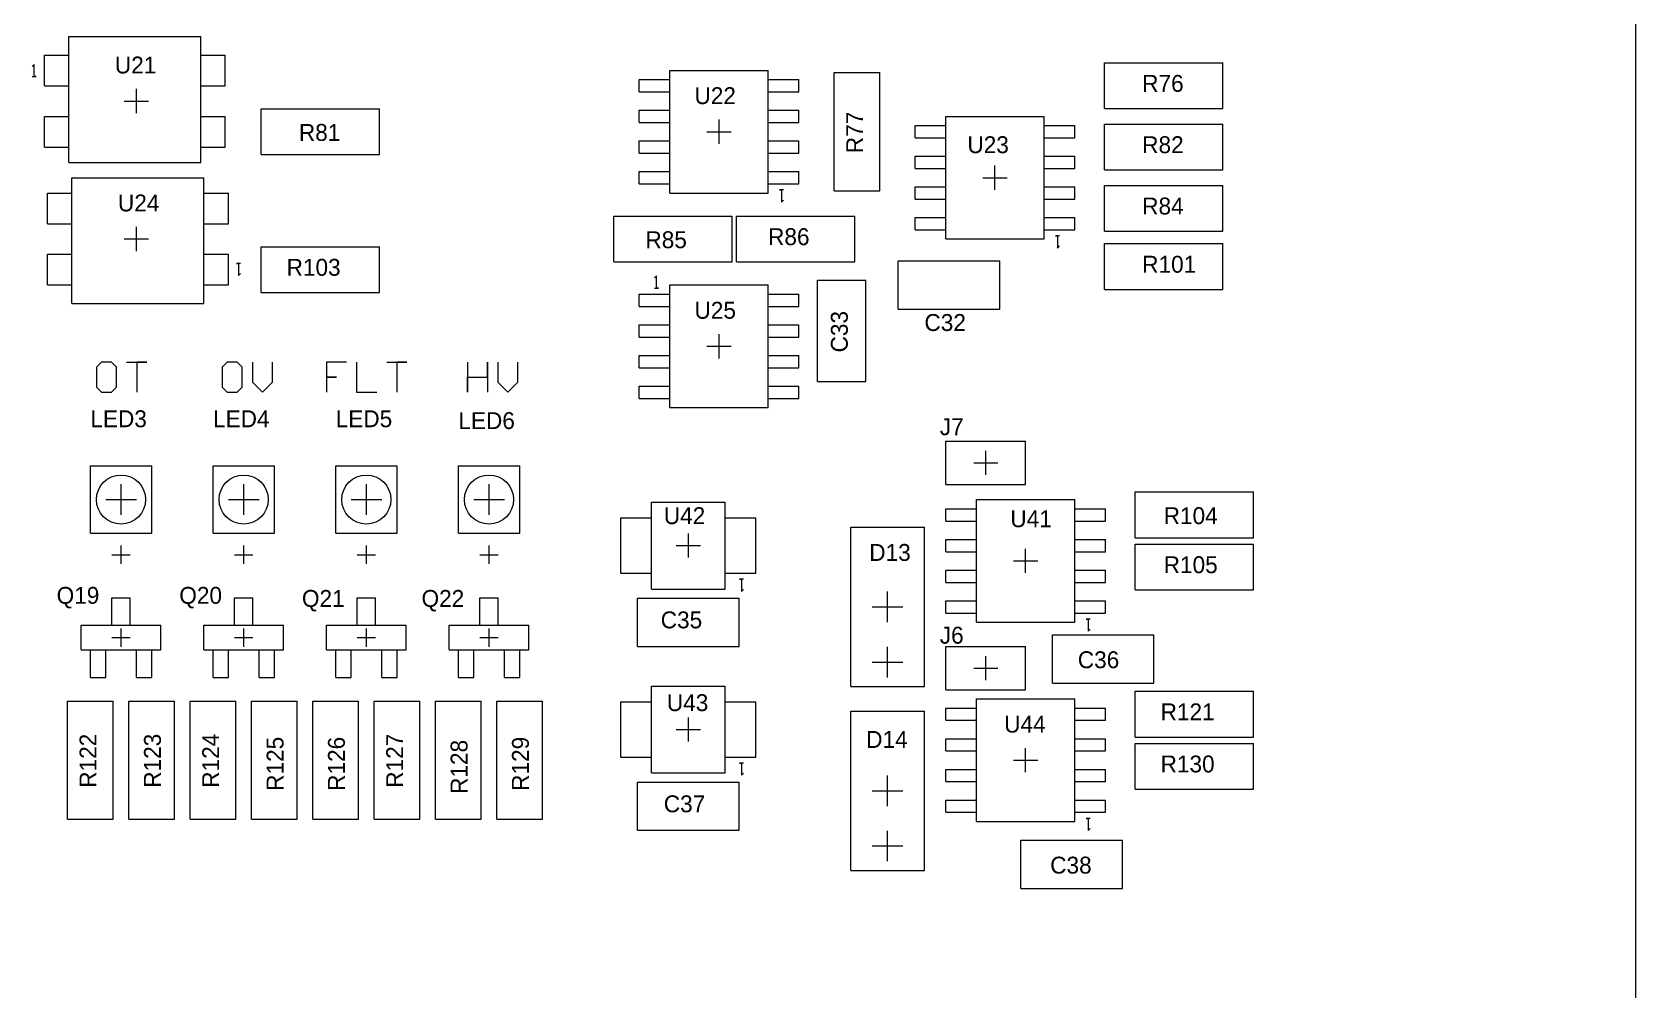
# Model space of a CAD drawing. Header units: millimetres. Extents: x 52 to 245, y 27 to 183.
# Drawn here: x 178.6 to 245, y 66.7 to 106.4 of the extents above; entities that cross this region are included whole.
import ezdxf

# ---------------------------------------------------------------- set-up
doc = ezdxf.new("R2010")
doc.units = ezdxf.units.MM
doc.layers.add('Mechanical15', color=56, linetype='Continuous')

msp = doc.modelspace()

# ---------------------------------------------------------------- linework, layer by layer
at = {"layer": 'Mechanical15', "color": 0, "lineweight": 5}
for p, q in [((244.983, 27), (244.983, 183.5)), ((180.086, 106.172), (185.547, 106.172)), ((180.086, 100.965), (180.086, 106.172)), ((185.547, 100.965), (185.547, 106.172)), ((178.645, 105.021), (178.562, 104.938)), ((178.645, 104.521), (178.645, 105.021)), ((179.07, 105.41), (180.086, 105.41)), ((179.07, 104.14), (179.07, 105.41)), ((185.547, 105.41), (186.563, 105.41)), ((186.563, 104.14), (186.563, 105.41)), ((222.975, 105.09), (227.875, 105.09)), ((222.975, 103.19), (222.975, 105.09)), ((227.875, 103.19), (227.875, 105.09)), ((178.562, 104.521), (178.729, 104.521)), ((178.729, 104.521), (178.645, 104.521)), ((203.708, 103.886), (203.708, 104.394)), ((203.708, 104.394), (204.978, 104.394)), ((204.978, 104.775), (209.042, 104.775)), ((204.978, 99.695), (204.978, 104.775)), ((209.042, 99.695), (209.042, 104.775)), ((209.042, 104.394), (210.312, 104.394)), ((210.312, 103.886), (210.312, 104.394)), ((211.775, 99.785), (211.775, 104.685)), ((211.775, 104.685), (213.675, 104.685)), ((213.675, 99.785), (213.675, 104.685)), ((179.07, 104.14), (180.086, 104.14)), ((182.88, 103.005), (182.88, 104.005)), ((185.547, 104.14), (186.563, 104.14)), ((203.708, 103.886), (204.978, 103.886)), ((209.042, 103.886), (210.312, 103.886)), ((182.38, 103.505), (183.38, 103.505)), ((188.05, 103.185), (192.95, 103.185)), ((188.05, 101.285), (188.05, 103.185)), ((192.95, 101.285), (192.95, 103.185)), ((203.708, 102.616), (203.708, 103.124)), ((203.708, 103.124), (204.978, 103.124)), ((209.042, 103.124), (210.312, 103.124)), ((210.312, 102.616), (210.312, 103.124)), ((222.975, 103.19), (227.875, 103.19)), ((179.07, 101.6), (179.07, 102.87)), ((179.07, 102.87), (180.086, 102.87)), ((185.547, 102.87), (186.563, 102.87)), ((186.563, 101.6), (186.563, 102.87)), ((203.708, 102.616), (204.978, 102.616)), ((207.01, 101.735), (207.01, 102.735)), ((209.042, 102.616), (210.312, 102.616)), ((215.138, 101.981), (215.138, 102.489)), ((215.138, 102.489), (216.408, 102.489)), ((216.408, 102.87), (220.472, 102.87)), ((216.408, 97.79), (216.408, 102.87)), ((220.472, 97.79), (220.472, 102.87)), ((220.472, 102.489), (221.742, 102.489)), ((221.742, 101.981), (221.742, 102.489)), ((222.975, 102.55), (227.875, 102.55)), ((222.975, 100.65), (222.975, 102.55)), ((227.875, 100.65), (227.875, 102.55)), ((203.708, 101.346), (203.708, 101.854)), ((203.708, 101.854), (204.978, 101.854)), ((206.51, 102.235), (207.51, 102.235)), ((209.042, 101.854), (210.312, 101.854)), ((210.312, 101.346), (210.312, 101.854)), ((215.138, 101.981), (216.408, 101.981)), ((220.472, 101.981), (221.742, 101.981)), ((179.07, 101.6), (180.086, 101.6)), ((180.086, 100.965), (185.547, 100.965)), ((185.547, 101.6), (186.563, 101.6)), ((188.05, 101.285), (192.95, 101.285)), ((203.708, 101.346), (204.978, 101.346)), ((209.042, 101.346), (210.312, 101.346)), ((215.138, 100.711), (215.138, 101.219)), ((215.138, 101.219), (216.408, 101.219)), ((220.472, 101.219), (221.742, 101.219)), ((221.742, 100.711), (221.742, 101.219)), ((180.213, 100.33), (185.674, 100.33)), ((180.213, 95.123), (180.213, 100.33)), ((185.674, 95.123), (185.674, 100.33)), ((203.708, 100.076), (203.708, 100.584)), ((203.708, 100.584), (204.978, 100.584)), ((209.042, 100.584), (210.312, 100.584)), ((210.312, 100.076), (210.312, 100.584)), ((215.138, 100.711), (216.408, 100.711)), ((217.94, 100.33), (218.94, 100.33)), ((218.44, 99.83), (218.44, 100.83)), ((220.472, 100.711), (221.742, 100.711)), ((222.975, 100.65), (227.875, 100.65)), ((179.197, 99.695), (180.213, 99.695)), ((179.197, 98.425), (179.197, 99.695)), ((185.674, 99.695), (186.69, 99.695)), ((186.69, 98.425), (186.69, 99.695)), ((203.708, 100.076), (204.978, 100.076)), ((204.978, 99.695), (209.042, 99.695)), ((209.042, 100.076), (210.312, 100.076)), ((209.677, 99.822), (209.51, 99.822)), ((209.51, 99.822), (209.594, 99.822)), ((209.594, 99.822), (209.594, 99.322)), ((211.775, 99.785), (213.675, 99.785)), ((215.138, 99.441), (215.138, 99.949)), ((215.138, 99.949), (216.408, 99.949)), ((220.472, 99.949), (221.742, 99.949)), ((221.742, 99.441), (221.742, 99.949)), ((222.975, 98.11), (222.975, 100.01)), ((222.975, 100.01), (227.875, 100.01)), ((227.875, 98.11), (227.875, 100.01)), ((209.594, 99.322), (209.677, 99.405)), ((215.138, 99.441), (216.408, 99.441)), ((220.472, 99.441), (221.742, 99.441)), ((179.197, 98.425), (180.213, 98.425)), ((185.674, 98.425), (186.69, 98.425)), ((202.655, 98.74), (207.555, 98.74)), ((202.655, 96.84), (202.655, 98.74)), ((207.555, 96.84), (207.555, 98.74)), ((207.735, 96.84), (207.735, 98.74)), ((207.735, 98.74), (212.635, 98.74)), ((212.635, 96.84), (212.635, 98.74)), ((215.138, 98.171), (215.138, 98.679)), ((215.138, 98.679), (216.408, 98.679)), ((220.472, 98.679), (221.742, 98.679)), ((221.742, 98.171), (221.742, 98.679)), ((182.38, 97.79), (183.38, 97.79)), ((182.88, 97.29), (182.88, 98.29)), ((215.138, 98.171), (216.408, 98.171)), ((216.408, 97.79), (220.472, 97.79)), ((220.472, 98.171), (221.742, 98.171)), ((221.107, 97.917), (220.94, 97.917)), ((220.94, 97.917), (221.024, 97.917)), ((221.024, 97.917), (221.024, 97.417)), ((222.975, 98.11), (227.875, 98.11)), ((179.197, 97.155), (180.213, 97.155)), ((179.197, 95.885), (179.197, 97.155)), ((185.674, 97.155), (186.69, 97.155)), ((186.69, 95.885), (186.69, 97.155)), ((188.05, 97.47), (192.95, 97.47)), ((188.05, 95.57), (188.05, 97.47)), ((192.95, 95.57), (192.95, 97.47)), ((221.024, 97.417), (221.107, 97.5)), ((222.975, 95.697), (222.975, 97.597)), ((222.975, 97.597), (227.875, 97.597)), ((227.875, 95.697), (227.875, 97.597)), ((187.198, 96.774), (187.031, 96.774)), ((187.031, 96.774), (187.115, 96.774)), ((187.115, 96.774), (187.115, 96.274)), ((187.115, 96.274), (187.198, 96.357)), ((202.655, 96.84), (207.555, 96.84)), ((207.735, 96.84), (212.635, 96.84)), ((214.435, 96.885), (218.635, 96.885)), ((214.435, 94.885), (214.435, 96.885)), ((218.635, 94.885), (218.635, 96.885)), ((179.197, 95.885), (180.213, 95.885)), ((185.674, 95.885), (186.69, 95.885)), ((204.426, 96.258), (204.343, 96.175)), ((204.343, 95.758), (204.51, 95.758)), ((204.426, 95.758), (204.426, 96.258)), ((204.51, 95.758), (204.426, 95.758)), ((204.978, 90.805), (204.978, 95.885)), ((204.978, 95.885), (209.042, 95.885)), ((209.042, 90.805), (209.042, 95.885)), ((211.09, 96.08), (213.09, 96.08)), ((211.09, 91.88), (211.09, 96.08)), ((213.09, 91.88), (213.09, 96.08)), ((222.975, 95.697), (227.875, 95.697)), ((180.213, 95.123), (185.674, 95.123)), ((188.05, 95.57), (192.95, 95.57)), ((203.708, 94.996), (203.708, 95.504)), ((203.708, 95.504), (204.978, 95.504)), ((203.708, 94.996), (204.978, 94.996)), ((209.042, 95.504), (210.312, 95.504)), ((209.042, 94.996), (210.312, 94.996)), ((210.312, 94.996), (210.312, 95.504)), ((214.435, 94.885), (218.635, 94.885)), ((203.708, 94.234), (204.978, 94.234)), ((203.708, 93.726), (203.708, 94.234)), ((203.708, 93.726), (204.978, 93.726)), ((207.01, 92.845), (207.01, 93.845)), ((209.042, 94.234), (210.312, 94.234)), ((209.042, 93.726), (210.312, 93.726)), ((210.312, 93.726), (210.312, 94.234)), ((206.51, 93.345), (207.51, 93.345)), ((181.437, 92.69), (181.229, 92.481)), ((181.229, 92.481), (181.229, 91.648)), ((181.854, 92.69), (181.437, 92.69)), ((182.062, 92.481), (181.854, 92.69)), ((182.062, 91.648), (182.062, 92.481)), ((182.479, 92.69), (183.312, 92.69)), ((183.312, 92.69), (182.895, 92.69)), ((182.895, 92.69), (182.895, 91.44)), ((186.644, 92.69), (186.436, 92.481)), ((186.436, 92.481), (186.436, 91.648)), ((187.061, 92.69), (186.644, 92.69)), ((187.269, 92.481), (187.061, 92.69)), ((187.269, 91.648), (187.269, 92.481)), ((187.686, 92.69), (187.686, 91.857)), ((188.519, 91.857), (188.519, 92.69)), ((191.587, 92.69), (190.754, 92.69)), ((190.754, 92.69), (190.754, 92.065)), ((192.004, 92.69), (192.004, 91.44)), ((193.253, 92.69), (194.086, 92.69)), ((194.086, 92.69), (193.67, 92.69)), ((193.67, 92.69), (193.67, 91.44)), ((196.596, 92.69), (196.596, 91.44)), ((197.429, 92.065), (197.429, 92.69)), ((197.429, 92.69), (197.429, 91.44)), ((197.846, 92.69), (197.846, 91.857)), ((198.679, 91.857), (198.679, 92.69)), ((203.708, 92.964), (204.978, 92.964)), ((203.708, 92.456), (203.708, 92.964)), ((203.708, 92.456), (204.978, 92.456)), ((209.042, 92.964), (210.312, 92.964)), ((209.042, 92.456), (210.312, 92.456)), ((210.312, 92.456), (210.312, 92.964)), ((187.686, 91.857), (188.102, 91.44)), ((188.102, 91.44), (188.519, 91.857)), ((190.754, 92.065), (191.171, 92.065)), ((191.171, 92.065), (190.754, 92.065)), ((190.754, 92.065), (190.754, 91.44)), ((196.596, 91.44), (196.596, 92.065)), ((196.596, 92.065), (197.429, 92.065)), ((197.846, 91.857), (198.262, 91.44)), ((198.262, 91.44), (198.679, 91.857)), ((203.708, 91.694), (204.978, 91.694)), ((203.708, 91.186), (203.708, 91.694)), ((209.042, 91.694), (210.312, 91.694)), ((210.312, 91.186), (210.312, 91.694)), ((211.09, 91.88), (213.09, 91.88)), ((181.229, 91.648), (181.437, 91.44)), ((181.437, 91.44), (181.854, 91.44)), ((181.854, 91.44), (182.062, 91.648)), ((186.436, 91.648), (186.644, 91.44)), ((186.644, 91.44), (187.061, 91.44)), ((187.061, 91.44), (187.269, 91.648)), ((192.004, 91.44), (192.837, 91.44)), ((203.708, 91.186), (204.978, 91.186)), ((209.042, 91.186), (210.312, 91.186)), ((204.978, 90.805), (209.042, 90.805)), ((216.409, 89.419), (219.709, 89.419)), ((216.409, 87.619), (216.409, 89.419)), ((218.059, 88.019), (218.059, 89.019)), ((219.709, 87.619), (219.709, 89.419)), ((180.975, 85.598), (180.975, 88.392)), ((180.975, 88.392), (183.515, 88.392)), ((183.515, 85.598), (183.515, 88.392)), ((186.055, 85.598), (186.055, 88.392)), ((186.055, 88.392), (188.595, 88.392)), ((188.595, 85.598), (188.595, 88.392)), ((191.135, 85.598), (191.135, 88.392)), ((191.135, 88.392), (193.675, 88.392)), ((193.675, 85.598), (193.675, 88.392)), ((196.215, 85.598), (196.215, 88.392)), ((196.215, 88.392), (198.755, 88.392)), ((198.755, 85.598), (198.755, 88.392)), ((217.559, 88.519), (218.559, 88.519)), ((182.245, 86.36), (182.245, 87.63)), ((187.325, 86.36), (187.325, 87.63)), ((192.405, 86.36), (192.405, 87.63)), ((197.485, 86.36), (197.485, 87.63)), ((216.409, 87.619), (219.709, 87.619)), ((224.245, 87.31), (229.145, 87.31)), ((224.245, 85.41), (224.245, 87.31)), ((229.145, 85.41), (229.145, 87.31)), ((181.61, 86.995), (182.88, 86.995)), ((186.69, 86.995), (187.96, 86.995)), ((191.77, 86.995), (193.04, 86.995)), ((196.85, 86.995), (198.12, 86.995)), ((204.216, 86.89), (207.264, 86.89)), ((204.216, 83.29), (204.216, 86.89)), ((207.264, 83.29), (207.264, 86.89)), ((216.408, 86.106), (216.408, 86.614)), ((216.408, 86.614), (217.678, 86.614)), ((217.678, 86.995), (221.742, 86.995)), ((217.678, 81.915), (217.678, 86.995)), ((221.742, 81.915), (221.742, 86.995)), ((221.742, 86.614), (223.012, 86.614)), ((223.012, 86.106), (223.012, 86.614)), ((202.946, 86.233), (204.216, 86.233)), ((202.946, 83.947), (202.946, 86.233)), ((207.264, 86.233), (208.534, 86.233)), ((208.534, 83.947), (208.534, 86.233)), ((212.471, 79.248), (212.471, 85.852)), ((212.471, 85.852), (215.519, 85.852)), ((215.519, 79.248), (215.519, 85.852)), ((216.408, 86.106), (217.678, 86.106)), ((221.742, 86.106), (223.012, 86.106)), ((180.975, 85.598), (183.515, 85.598)), ((182.245, 84.328), (182.245, 85.09)), ((186.055, 85.598), (188.595, 85.598)), ((187.325, 84.328), (187.325, 85.09)), ((191.135, 85.598), (193.675, 85.598)), ((192.405, 84.328), (192.405, 85.09)), ((196.215, 85.598), (198.755, 85.598)), ((197.485, 84.328), (197.485, 85.09)), ((205.24, 85.09), (206.24, 85.09)), ((205.74, 84.59), (205.74, 85.59)), ((216.408, 84.836), (216.408, 85.344)), ((216.408, 85.344), (217.678, 85.344)), ((221.742, 85.344), (223.012, 85.344)), ((223.012, 84.836), (223.012, 85.344)), ((224.245, 85.41), (229.145, 85.41)), ((224.245, 85.151), (229.145, 85.151)), ((224.245, 83.251), (224.245, 85.151)), ((229.145, 83.251), (229.145, 85.151)), ((181.864, 84.709), (182.626, 84.709)), ((186.944, 84.709), (187.706, 84.709)), ((192.024, 84.709), (192.786, 84.709)), ((197.104, 84.709), (197.866, 84.709)), ((216.408, 84.836), (217.678, 84.836)), ((219.21, 84.455), (220.21, 84.455)), ((219.71, 83.955), (219.71, 84.955)), ((221.742, 84.836), (223.012, 84.836)), ((202.946, 83.947), (204.216, 83.947)), ((207.264, 83.947), (208.534, 83.947)), ((208.026, 83.693), (207.859, 83.693)), ((207.859, 83.693), (207.943, 83.693)), ((207.943, 83.693), (207.943, 83.193)), ((216.408, 83.566), (216.408, 84.074)), ((216.408, 84.074), (217.678, 84.074)), ((221.742, 84.074), (223.012, 84.074)), ((223.012, 83.566), (223.012, 84.074)), ((204.216, 83.29), (207.264, 83.29)), ((207.943, 83.193), (208.026, 83.276)), ((213.995, 81.915), (213.995, 83.185)), ((216.408, 83.566), (217.678, 83.566)), ((221.742, 83.566), (223.012, 83.566)), ((224.245, 83.251), (229.145, 83.251)), ((181.864, 81.788), (181.864, 82.931)), ((181.864, 82.931), (182.626, 82.931)), ((182.626, 81.788), (182.626, 82.931)), ((186.944, 82.931), (187.706, 82.931)), ((186.944, 81.788), (186.944, 82.931)), ((187.706, 81.788), (187.706, 82.931)), ((192.024, 81.788), (192.024, 82.931)), ((192.024, 82.931), (192.786, 82.931)), ((192.786, 81.788), (192.786, 82.931)), ((197.104, 82.931), (197.866, 82.931)), ((197.104, 81.788), (197.104, 82.931)), ((197.866, 81.788), (197.866, 82.931)), ((203.64, 80.915), (203.64, 82.915)), ((203.64, 82.915), (207.84, 82.915)), ((207.84, 80.915), (207.84, 82.915)), ((213.36, 82.55), (214.63, 82.55)), ((216.408, 82.296), (216.408, 82.804)), ((216.408, 82.804), (217.678, 82.804)), ((221.742, 82.804), (223.012, 82.804)), ((223.012, 82.296), (223.012, 82.804)), ((180.594, 80.772), (180.594, 81.788)), ((180.594, 81.788), (183.896, 81.788)), ((183.896, 80.772), (183.896, 81.788)), ((185.674, 81.788), (188.976, 81.788)), ((185.674, 80.772), (185.674, 81.788)), ((188.976, 80.772), (188.976, 81.788)), ((190.754, 80.772), (190.754, 81.788)), ((190.754, 81.788), (194.056, 81.788)), ((194.056, 80.772), (194.056, 81.788)), ((195.834, 81.788), (199.136, 81.788)), ((195.834, 80.772), (195.834, 81.788)), ((199.136, 80.772), (199.136, 81.788)), ((216.408, 82.296), (217.678, 82.296)), ((217.678, 81.915), (221.742, 81.915)), ((221.742, 82.296), (223.012, 82.296)), ((222.377, 82.042), (222.21, 82.042)), ((222.21, 82.042), (222.294, 82.042)), ((222.294, 82.042), (222.294, 81.542)), ((181.864, 81.28), (182.626, 81.28)), ((182.245, 80.899), (182.245, 81.661)), ((186.944, 81.28), (187.706, 81.28)), ((187.325, 80.899), (187.325, 81.661)), ((192.024, 81.28), (192.786, 81.28)), ((192.405, 80.899), (192.405, 81.661)), ((197.104, 81.28), (197.866, 81.28)), ((197.485, 80.899), (197.485, 81.661)), ((220.817, 81.391), (225.017, 81.391)), ((220.817, 79.391), (220.817, 81.391)), ((222.294, 81.542), (222.377, 81.625)), ((225.017, 79.391), (225.017, 81.391)), ((180.594, 80.772), (183.896, 80.772)), ((180.975, 79.629), (180.975, 80.772)), ((181.61, 79.629), (181.61, 80.772)), ((182.88, 79.629), (182.88, 80.772)), ((183.515, 79.629), (183.515, 80.772)), ((185.674, 80.772), (188.976, 80.772)), ((186.055, 79.629), (186.055, 80.772)), ((186.69, 79.629), (186.69, 80.772)), ((187.96, 79.629), (187.96, 80.772)), ((188.595, 79.629), (188.595, 80.772)), ((190.754, 80.772), (194.056, 80.772)), ((191.135, 79.629), (191.135, 80.772)), ((191.77, 79.629), (191.77, 80.772)), ((193.04, 79.629), (193.04, 80.772)), ((193.675, 79.629), (193.675, 80.772)), ((195.834, 80.772), (199.136, 80.772)), ((196.215, 79.629), (196.215, 80.772)), ((196.85, 79.629), (196.85, 80.772)), ((198.12, 79.629), (198.12, 80.772)), ((198.755, 79.629), (198.755, 80.772)), ((203.64, 80.915), (207.84, 80.915)), ((213.995, 79.629), (213.995, 80.899)), ((216.409, 80.91), (219.709, 80.91)), ((216.409, 79.11), (216.409, 80.91)), ((218.059, 79.51), (218.059, 80.51)), ((219.709, 79.11), (219.709, 80.91)), ((213.36, 80.264), (214.63, 80.264)), ((217.559, 80.01), (218.559, 80.01)), ((180.975, 79.629), (181.61, 79.629)), ((182.88, 79.629), (183.515, 79.629)), ((186.055, 79.629), (186.69, 79.629)), ((187.96, 79.629), (188.595, 79.629)), ((191.135, 79.629), (191.77, 79.629)), ((193.04, 79.629), (193.675, 79.629)), ((196.215, 79.629), (196.85, 79.629)), ((198.12, 79.629), (198.755, 79.629)), ((204.216, 75.67), (204.216, 79.27)), ((204.216, 79.27), (207.264, 79.27)), ((207.264, 75.67), (207.264, 79.27)), ((212.471, 79.248), (215.519, 79.248)), ((216.409, 79.11), (219.709, 79.11)), ((220.817, 79.391), (225.017, 79.391)), ((224.245, 79.055), (229.145, 79.055)), ((224.245, 77.155), (224.245, 79.055)), ((229.145, 77.155), (229.145, 79.055)), ((180.025, 78.65), (181.925, 78.65)), ((180.025, 73.75), (180.025, 78.65)), ((181.925, 73.75), (181.925, 78.65)), ((182.565, 73.75), (182.565, 78.65)), ((182.565, 78.65), (184.465, 78.65)), ((184.465, 73.75), (184.465, 78.65)), ((185.105, 73.75), (185.105, 78.65)), ((185.105, 78.65), (187.005, 78.65)), ((187.005, 73.75), (187.005, 78.65)), ((187.645, 78.65), (189.545, 78.65)), ((187.645, 73.75), (187.645, 78.65)), ((189.545, 73.75), (189.545, 78.65)), ((190.185, 73.75), (190.185, 78.65)), ((190.185, 78.65), (192.085, 78.65)), ((192.085, 73.75), (192.085, 78.65)), ((192.725, 78.65), (194.625, 78.65)), ((192.725, 73.75), (192.725, 78.65)), ((194.625, 73.75), (194.625, 78.65)), ((195.265, 78.65), (197.165, 78.65)), ((195.265, 73.75), (195.265, 78.65)), ((197.165, 73.75), (197.165, 78.65)), ((197.805, 73.75), (197.805, 78.65)), ((197.805, 78.65), (199.705, 78.65)), ((199.705, 73.75), (199.705, 78.65)), ((202.946, 76.327), (202.946, 78.613)), ((202.946, 78.613), (204.216, 78.613)), ((207.264, 78.613), (208.534, 78.613)), ((208.534, 76.327), (208.534, 78.613)), ((217.678, 73.66), (217.678, 78.74)), ((217.678, 78.74), (221.742, 78.74)), ((221.742, 73.66), (221.742, 78.74)), ((205.74, 76.97), (205.74, 77.97)), ((212.471, 78.232), (215.519, 78.232)), ((212.471, 71.628), (212.471, 78.232)), ((215.519, 71.628), (215.519, 78.232)), ((216.408, 78.359), (217.678, 78.359)), ((216.408, 77.851), (216.408, 78.359)), ((216.408, 77.851), (217.678, 77.851)), ((221.742, 78.359), (223.012, 78.359)), ((221.742, 77.851), (223.012, 77.851)), ((223.012, 77.851), (223.012, 78.359)), ((205.24, 77.47), (206.24, 77.47)), ((216.408, 77.089), (217.678, 77.089)), ((216.408, 76.581), (216.408, 77.089)), ((221.742, 77.089), (223.012, 77.089)), ((223.012, 76.581), (223.012, 77.089)), ((224.245, 77.155), (229.145, 77.155)), ((216.408, 76.581), (217.678, 76.581)), ((219.71, 75.7), (219.71, 76.7)), ((221.742, 76.581), (223.012, 76.581)), ((224.245, 74.996), (224.245, 76.896)), ((224.245, 76.896), (229.145, 76.896)), ((229.145, 74.996), (229.145, 76.896)), ((202.946, 76.327), (204.216, 76.327)), ((207.264, 76.327), (208.534, 76.327)), ((208.026, 76.073), (207.859, 76.073)), ((207.859, 76.073), (207.943, 76.073)), ((207.943, 76.073), (207.943, 75.573)), ((216.408, 75.819), (217.678, 75.819)), ((216.408, 75.311), (216.408, 75.819)), ((219.21, 76.2), (220.21, 76.2)), ((221.742, 75.819), (223.012, 75.819)), ((223.012, 75.311), (223.012, 75.819)), ((203.64, 73.295), (203.64, 75.295)), ((203.64, 75.295), (207.84, 75.295)), ((204.216, 75.67), (207.264, 75.67)), ((207.84, 73.295), (207.84, 75.295)), ((207.943, 75.573), (208.026, 75.656)), ((213.995, 74.295), (213.995, 75.565)), ((216.408, 75.311), (217.678, 75.311)), ((221.742, 75.311), (223.012, 75.311)), ((213.36, 74.93), (214.63, 74.93)), ((216.408, 74.549), (217.678, 74.549)), ((216.408, 74.041), (216.408, 74.549)), ((221.742, 74.549), (223.012, 74.549)), ((223.012, 74.041), (223.012, 74.549)), ((224.245, 74.996), (229.145, 74.996)), ((180.025, 73.75), (181.925, 73.75)), ((182.565, 73.75), (184.465, 73.75)), ((185.105, 73.75), (187.005, 73.75)), ((187.645, 73.75), (189.545, 73.75)), ((190.185, 73.75), (192.085, 73.75)), ((192.725, 73.75), (194.625, 73.75)), ((195.265, 73.75), (197.165, 73.75)), ((197.805, 73.75), (199.705, 73.75)), ((216.408, 74.041), (217.678, 74.041)), ((221.742, 74.041), (223.012, 74.041)), ((222.377, 73.787), (222.21, 73.787)), ((222.21, 73.787), (222.294, 73.787)), ((222.294, 73.787), (222.294, 73.287)), ((203.64, 73.295), (207.84, 73.295)), ((213.995, 72.009), (213.995, 73.279)), ((217.678, 73.66), (221.742, 73.66)), ((222.294, 73.287), (222.377, 73.37)), ((213.36, 72.644), (214.63, 72.644)), ((219.515, 72.882), (223.715, 72.882)), ((219.515, 70.882), (219.515, 72.882)), ((223.715, 70.882), (223.715, 72.882)), ((212.471, 71.628), (215.519, 71.628)), ((219.515, 70.882), (223.715, 70.882))]:
    msp.add_line(p, q, dxfattribs=at)
for centre in [(182.245, 86.995), (187.325, 86.995), (192.405, 86.995), (197.485, 86.995)]:
    msp.add_circle(centre, 1.016, dxfattribs=at)

# ---------------------------------------------------------------- texts
for s, p in [('U21', (181.991, 104.648)), ('R76', (224.536, 103.886)), ('U22', (205.994, 103.378)), ('R81', (189.611, 101.854)), ('U23', (217.297, 101.346)), ('R82', (224.536, 101.346)), ('U24', (182.118, 98.933)), ('R84', (224.536, 98.806)), ('R85', (203.962, 97.409)), ('R86', (209.042, 97.536)), ('R103', (189.103, 96.266)), ('R101', (224.536, 96.393)), ('U25', (205.994, 94.488)), ('C32', (215.519, 93.98)), ('LED3', (180.975, 89.992)), ('LED4', (186.055, 89.992)), ('LED5', (191.135, 89.992)), ('LED6', (196.215, 89.916)), ('J7', (216.154, 89.662)), ('U42', (204.724, 85.979)), ('U41', (219.075, 85.852)), ('R104', (225.425, 85.979)), ('D13', (213.233, 84.455)), ('R105', (225.425, 83.947)), ('Q19', (179.578, 82.677)), ('Q20', (184.658, 82.677)), ('Q21', (189.738, 82.55)), ('Q22', (194.691, 82.55)), ('C35', (204.597, 81.661)), ('J6', (216.154, 81.026)), ('C36', (221.869, 80.01)), ('U43', (204.851, 78.232)), ('R121', (225.298, 77.851)), ('U44', (218.821, 77.343)), ('D14', (213.106, 76.708)), ('R130', (225.298, 75.692)), ('C37', (204.724, 74.041)), ('C38', (220.726, 71.501))]:
    msp.add_text(s, height=0.7, dxfattribs=at).set_placement(p)
for s, p in [('R77', (212.979, 101.346)), ('C33', (212.344, 93.091)), ('R122', (181.229, 75.057)), ('R123', (183.896, 75.057)), ('R124', (186.309, 75.057)), ('R125', (188.976, 74.93)), ('R126', (191.516, 74.93)), ('R127', (193.929, 75.057)), ('R129', (199.136, 74.93)), ('R128', (196.596, 74.803))]:
    msp.add_text(s, height=0.7, rotation=90, dxfattribs=at).set_placement(p)

doc.saveas('drawing.dxf')
